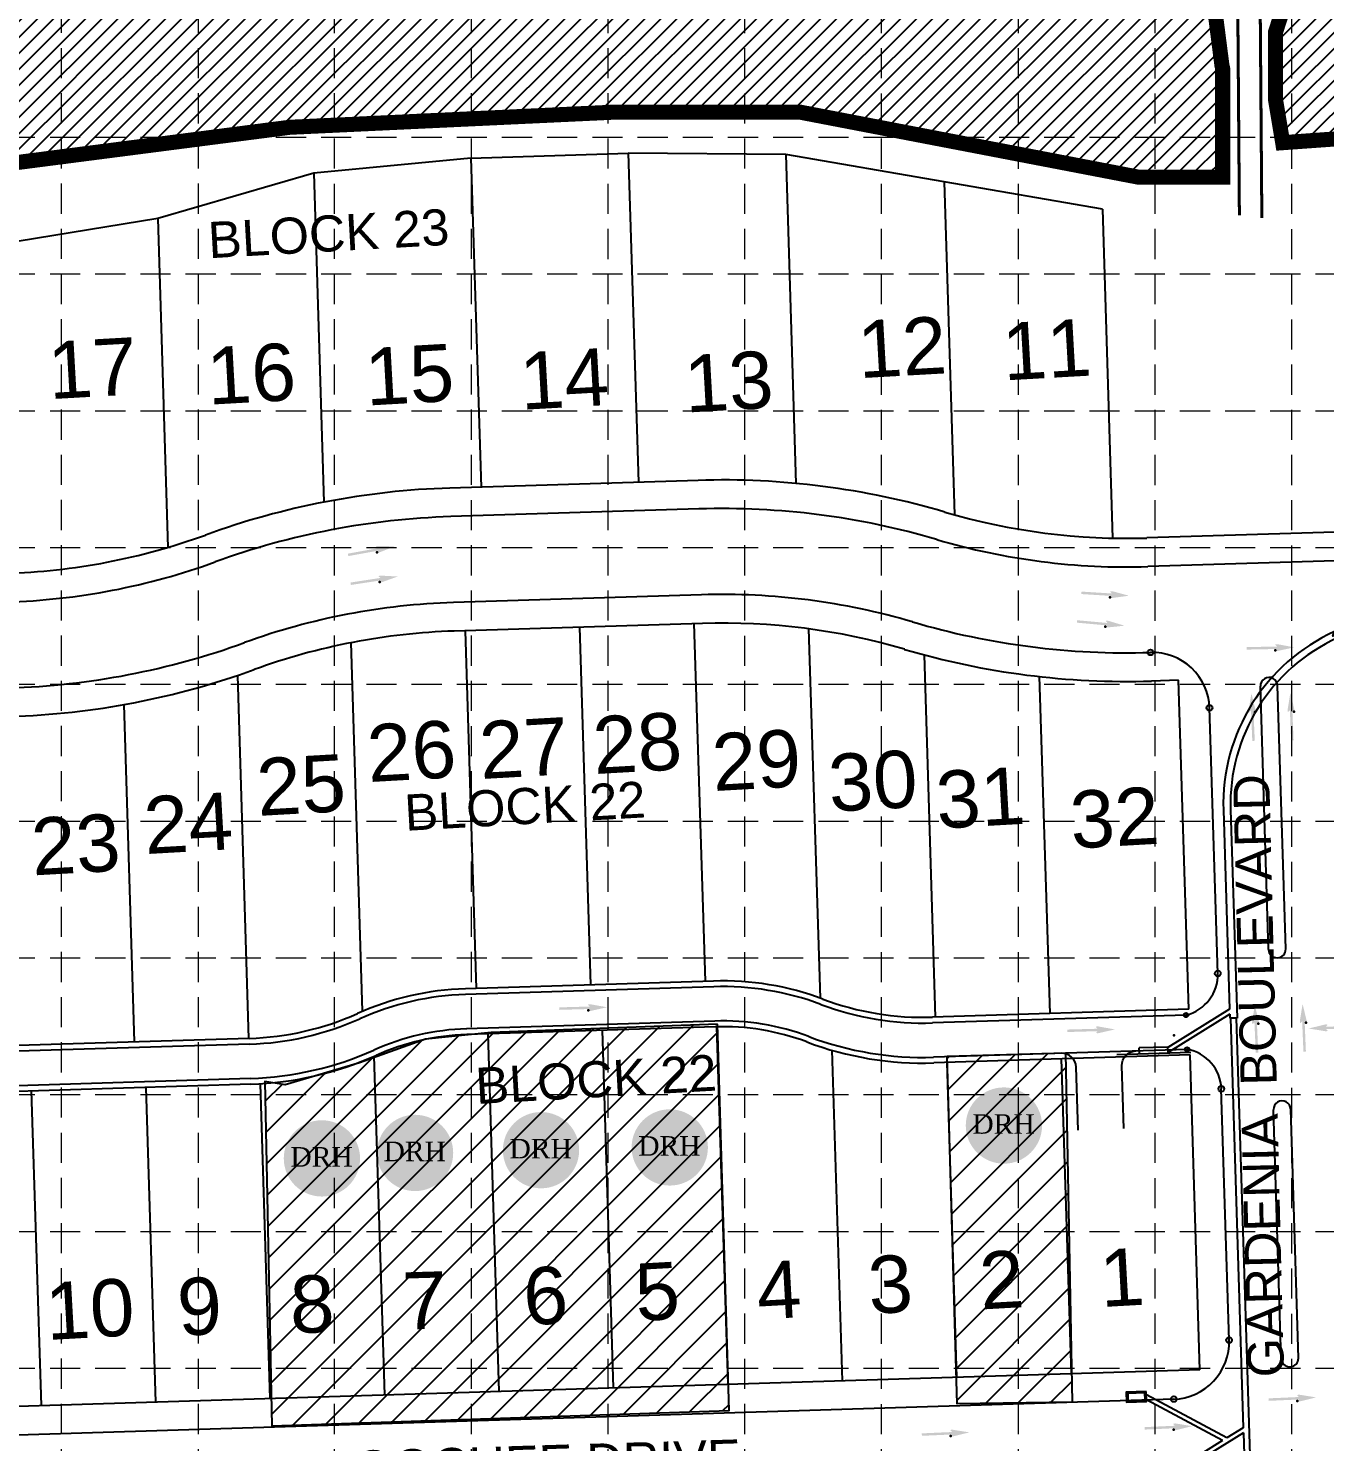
# Model space of a CAD drawing. Header units: feet. Extents: x 7707 to 9528, y 2602 to 5512.
# Drawn here: x 8152.9 to 8583.2, y 3578.9 to 4048.1 of the extents above; entities that cross this region are included whole.
import ezdxf
from ezdxf.enums import TextEntityAlignment as Align

# ---------------------------------------------------------------- set-up
doc = ezdxf.new("R2010")
doc.units = ezdxf.units.FT
doc.header["$LTSCALE"] = 0.4
doc.header["$MEASUREMENT"] = 0
doc.linetypes.add('HIDDEN', pattern=[0.375, 0.25, -0.125])
for name, color, linetype in [('1 LOT NUMBER', 7, 'Continuous'), ('BASE', 7, 'Continuous'), ('ECB', 84, 'Continuous'), ('grid', 254, 'HIDDEN'), ('LEGEND', 7, 'Continuous'), ('LOT NUM', 7, 'Continuous'), ('LOTLINE', 7, 'Continuous'), ('PAVING', 7, 'Continuous'), ('ROW', 7, 'Continuous'), ('SODDED LOT', 2, 'Continuous'), ('STORM', 7, 'Continuous'), ('STORM INLET', 7, 'Continuous')]:
    doc.layers.add(name, color=color, linetype=linetype)
doc.styles.add('DRHorton', font='dutcheb.ttf')
doc.styles.get("Standard").update_dxf_attribs({"font": 'ARIAL.TTF'})

# ---------------------------------------------------------------- blocks, each defined once
blk = doc.blocks.new('DRHorton')
h = blk.add_hatch(color=1)
h.paths.add_polyline_path([(78.7, 25.78, 1), (40.43, 25.78, 1)])
h.paths.add_polyline_path([(42.33, 17.91), (76.5, 17.91), (76.5, 34.87), (42.33, 34.87)], flags=24)
at = {"layer": 'BASE', "color": 176, "style": 'DRHorton'}
blk.add_text('DRH', height=9.814, dxfattribs=at).set_placement((59.39, 21.64), align=Align.CENTER)

msp = doc.modelspace()

# ---------------------------------------------------------------- hatches: boundary and pattern name
at = {"layer": 'ECB', "ltscale": 100}
h = msp.add_hatch(dxfattribs=at)
h.set_pattern_fill('ANSI31', color=5, scale=30, style=0)
h.paths.add_polyline_path([(8549.07, 4035.83), (8545.91, 4060.45), (8488.73, 4072.06), (8261.18, 4091.59), (8141.09, 4134.64), (8062.26, 4184.1), (7895.5, 4343.8), (7880.93, 4330.96), (7873.76, 4327.01), (7873.76, 4315.91), (7982.37, 4216.35), (8092.79, 4114.78), (8133.18, 4072.4), (8133.18, 4001.42), (8239.64, 4015.19), (8348.08, 4020.25), (8408.91, 4020.25), (8521.42, 3998.63), (8549.33, 3998.63), (8549.33, 4034.68)])
at = {"layer": 'ECB'}
h = msp.add_hatch(dxfattribs=at)
h.set_pattern_fill('ANSI31', color=5, scale=30, style=0)
h.paths.add_polyline_path([(8887.55, 4027.88), (8876.43, 4038.23), (8848.81, 4048.96), (8635.5, 4059.7), (8571.05, 4059.7), (8566.83, 4046.66), (8566.83, 4024.64), (8569.24, 4010.08), (8608.56, 4012.89), (8634.35, 4014.09), (8785.47, 4010.48), (8872.97, 4010.48), (8881.41, 4017.3)])
at = {"layer": 'PAVING', "linetype": 'Continuous', "lineweight": 30}
h = msp.add_hatch(color=256, dxfattribs=at)
edge = h.paths.add_edge_path()
edge.add_line((8268.26, 3875.95), (8268.87, 3875.47))
edge.add_line((8268.87, 3875.47), (8258.98, 3873.68))
edge.add_line((8258.98, 3873.68), (8259.13, 3872.87))
edge.add_line((8259.13, 3872.87), (8269.02, 3874.67))
edge.add_line((8269.02, 3874.67), (8268.6, 3874.11))
edge.add_line((8268.6, 3874.11), (8268.6, 3874.11))
edge.add_ellipse((8269.11, 3874.16), major_axis=(-0.523, -0.095), ratio=0.285714, start_angle=342.8173, end_angle=484.7269)
edge.add_line((8269.43, 3874.09), (8269.43, 3874.09))
edge.add_line((8269.43, 3874.09), (8274.6, 3876.12))
edge.add_line((8274.6, 3876.12), (8269.04, 3876.25))
edge.add_line((8269.04, 3876.25), (8269.04, 3876.25))
edge.add_ellipse((8268.76, 3876.08), major_axis=(-0.523, -0.095), ratio=0.285714, start_angle=234.1685, end_angle=374.4967)
edge.add_line((8268.26, 3875.95), (8268.26, 3875.95))
edge.add_line((8268.26, 3875.95), (8268.26, 3875.95))
h = msp.add_hatch(color=256, dxfattribs=at)
edge = h.paths.add_edge_path()
edge.add_line((8269.2, 3866.11), (8269.8, 3865.62))
edge.add_line((8269.8, 3865.62), (8259.86, 3864.1))
edge.add_line((8259.86, 3864.1), (8259.98, 3863.29))
edge.add_line((8259.98, 3863.29), (8269.92, 3864.81))
edge.add_line((8269.92, 3864.81), (8269.49, 3864.26))
edge.add_line((8269.49, 3864.26), (8269.49, 3864.26))
edge.add_ellipse((8270, 3864.29), major_axis=(-0.526, -0.08), ratio=0.285714, start_angle=342.8173, end_angle=484.7269)
edge.add_line((8270.32, 3864.22), (8270.31, 3864.22))
edge.add_line((8270.31, 3864.22), (8275.54, 3866.1))
edge.add_line((8275.54, 3866.1), (8269.99, 3866.39))
edge.add_line((8269.99, 3866.39), (8269.99, 3866.39))
edge.add_ellipse((8269.7, 3866.22), major_axis=(-0.526, -0.08), ratio=0.285714, start_angle=234.1685, end_angle=374.4967)
edge.add_line((8269.2, 3866.11), (8269.2, 3866.11))
edge.add_line((8269.2, 3866.11), (8269.2, 3866.11))
h = msp.add_hatch(color=256, dxfattribs=at)
edge = h.paths.add_edge_path()
edge.add_line((8512.03, 3861.07), (8512.52, 3860.46))
edge.add_line((8512.52, 3860.46), (8502.48, 3861.09))
edge.add_line((8502.48, 3861.09), (8502.43, 3860.27))
edge.add_line((8502.43, 3860.27), (8512.46, 3859.65))
edge.add_line((8512.46, 3859.65), (8511.93, 3859.2))
edge.add_line((8511.93, 3859.2), (8511.93, 3859.2))
edge.add_ellipse((8512.43, 3859.13), major_axis=(-0.531, 0.033), ratio=0.285714, start_angle=342.8173, end_angle=484.7269)
edge.add_line((8512.72, 3858.98), (8512.72, 3858.98))
edge.add_line((8512.72, 3858.98), (8518.23, 3859.72))
edge.add_line((8518.23, 3859.72), (8512.86, 3861.18))
edge.add_line((8512.86, 3861.18), (8512.87, 3861.18))
edge.add_ellipse((8512.55, 3861.08), major_axis=(-0.531, 0.033), ratio=0.285714, start_angle=234.1685, end_angle=374.4967)
edge.add_line((8512.03, 3861.07), (8512.03, 3861.07))
edge.add_line((8512.03, 3861.07), (8512.03, 3861.07))
h = msp.add_hatch(color=256, dxfattribs=at)
edge = h.paths.add_edge_path()
edge.add_line((8510.58, 3851.29), (8511.05, 3850.67))
edge.add_line((8511.05, 3850.67), (8501.03, 3851.58))
edge.add_line((8501.03, 3851.58), (8500.96, 3850.77))
edge.add_line((8500.96, 3850.77), (8510.97, 3849.86))
edge.add_line((8510.97, 3849.86), (8510.42, 3849.43))
edge.add_line((8510.42, 3849.43), (8510.42, 3849.43))
edge.add_ellipse((8510.92, 3849.34), major_axis=(-0.53, 0.048), ratio=0.285714, start_angle=342.8173, end_angle=484.7269)
edge.add_line((8511.21, 3849.19), (8511.21, 3849.19))
edge.add_line((8511.21, 3849.19), (8516.73, 3849.77))
edge.add_line((8516.73, 3849.77), (8511.42, 3851.38))
edge.add_line((8511.42, 3851.38), (8511.42, 3851.38))
edge.add_ellipse((8511.1, 3851.28), major_axis=(-0.53, 0.048), ratio=0.285714, start_angle=234.1685, end_angle=374.4967)
edge.add_line((8510.58, 3851.29), (8510.58, 3851.29))
edge.add_line((8510.58, 3851.29), (8510.58, 3851.29))
h = msp.add_hatch(color=256, dxfattribs=at)
edge = h.paths.add_edge_path()
edge.add_line((8566.81, 3843.43), (8567.34, 3842.86))
edge.add_line((8567.34, 3842.86), (8557.28, 3842.66))
edge.add_line((8557.28, 3842.66), (8557.31, 3841.84))
edge.add_line((8557.31, 3841.84), (8567.35, 3842.04))
edge.add_line((8567.35, 3842.04), (8566.85, 3841.56))
edge.add_line((8566.85, 3841.56), (8566.85, 3841.56))
edge.add_ellipse((8567.36, 3841.52), major_axis=(-0.532, -0.011), ratio=0.285714, start_angle=342.8173, end_angle=484.7269)
edge.add_line((8567.67, 3841.41), (8567.67, 3841.41))
edge.add_line((8567.67, 3841.41), (8573.09, 3842.59))
edge.add_line((8573.09, 3842.59), (8567.63, 3843.61))
edge.add_line((8567.63, 3843.61), (8567.63, 3843.61))
edge.add_ellipse((8567.32, 3843.48), major_axis=(-0.532, -0.011), ratio=0.285714, start_angle=234.1685, end_angle=374.4967)
edge.add_line((8566.8, 3843.43), (8566.81, 3843.43))
edge.add_line((8566.81, 3843.43), (8566.81, 3843.43))
h = msp.add_hatch(color=256, dxfattribs=at)
edge = h.paths.add_edge_path()
edge.add_line((8558.18, 3821.04), (8558.73, 3821.58))
edge.add_line((8558.73, 3821.58), (8559.16, 3811.53))
edge.add_line((8559.16, 3811.53), (8559.98, 3811.57))
edge.add_line((8559.98, 3811.57), (8559.55, 3821.62))
edge.add_line((8559.55, 3821.62), (8560.05, 3821.13))
edge.add_line((8560.05, 3821.13), (8560.05, 3821.13))
edge.add_ellipse((8560.07, 3821.64), major_axis=(0.023, -0.532), ratio=0.285714, start_angle=342.8173, end_angle=484.7269)
edge.add_line((8560.18, 3821.94), (8560.18, 3821.94))
edge.add_line((8560.18, 3821.94), (8558.87, 3827.34))
edge.add_line((8558.87, 3827.34), (8557.98, 3821.85))
edge.add_line((8557.98, 3821.85), (8557.98, 3821.85))
edge.add_ellipse((8558.12, 3821.55), major_axis=(0.023, -0.532), ratio=0.285714, start_angle=234.1685, end_angle=374.4967)
edge.add_line((8558.18, 3821.03), (8558.18, 3821.04))
edge.add_line((8558.18, 3821.04), (8558.18, 3821.04))
h = msp.add_hatch(color=256, dxfattribs=at)
edge = h.paths.add_edge_path()
edge.add_line((8571.08, 3821.19), (8571.64, 3821.74))
edge.add_line((8571.64, 3821.74), (8572.03, 3811.69))
edge.add_line((8572.03, 3811.69), (8572.85, 3811.72))
edge.add_line((8572.85, 3811.72), (8572.45, 3821.77))
edge.add_line((8572.45, 3821.77), (8572.95, 3821.28))
edge.add_line((8572.95, 3821.28), (8572.95, 3821.28))
edge.add_ellipse((8572.97, 3821.79), major_axis=(0.021, -0.532), ratio=0.285714, start_angle=342.8173, end_angle=484.7269)
edge.add_line((8573.09, 3822.09), (8573.09, 3822.09))
edge.add_line((8573.09, 3822.09), (8571.8, 3827.49))
edge.add_line((8571.8, 3827.49), (8570.89, 3822.01))
edge.add_line((8570.89, 3822.01), (8570.89, 3822.01))
edge.add_ellipse((8571.02, 3821.7), major_axis=(0.021, -0.532), ratio=0.285714, start_angle=234.1685, end_angle=374.4967)
edge.add_line((8571.08, 3821.19), (8571.08, 3821.19))
edge.add_line((8571.08, 3821.19), (8571.08, 3821.19))
h = msp.add_hatch(color=256, dxfattribs=at)
edge = h.paths.add_edge_path()
edge.add_line((8338.71, 3723.93), (8339.25, 3723.37))
edge.add_line((8339.25, 3723.37), (8329.2, 3723.09))
edge.add_line((8329.2, 3723.09), (8329.22, 3722.27))
edge.add_line((8329.22, 3722.27), (8339.27, 3722.55))
edge.add_line((8339.27, 3722.55), (8338.77, 3722.06))
edge.add_line((8338.77, 3722.06), (8338.77, 3722.06))
edge.add_ellipse((8339.28, 3722.03), major_axis=(-0.532, -0.014), ratio=0.285714, start_angle=342.8173, end_angle=484.7269)
edge.add_line((8339.59, 3721.91), (8339.59, 3721.91))
edge.add_line((8339.59, 3721.91), (8345, 3723.14))
edge.add_line((8345, 3723.14), (8339.53, 3724.11))
edge.add_line((8339.53, 3724.11), (8339.53, 3724.11))
edge.add_ellipse((8339.22, 3723.98), major_axis=(-0.532, -0.014), ratio=0.285714, start_angle=234.1685, end_angle=374.4967)
edge.add_line((8338.71, 3723.93), (8338.71, 3723.93))
edge.add_line((8338.71, 3723.93), (8338.71, 3723.93))
h = msp.add_hatch(color=256, dxfattribs=at)
edge = h.paths.add_edge_path()
edge.add_line((8559.31, 3717.56), (8559.87, 3718.1))
edge.add_line((8559.87, 3718.1), (8560.32, 3708.06))
edge.add_line((8560.32, 3708.06), (8561.14, 3708.1))
edge.add_line((8561.14, 3708.1), (8560.68, 3718.14))
edge.add_line((8560.68, 3718.14), (8561.18, 3717.65))
edge.add_line((8561.18, 3717.65), (8561.18, 3717.65))
edge.add_ellipse((8561.2, 3718.16), major_axis=(0.024, -0.531), ratio=0.285714, start_angle=342.8173, end_angle=484.7269)
edge.add_line((8561.31, 3718.47), (8561.31, 3718.47))
edge.add_line((8561.31, 3718.47), (8559.99, 3723.86))
edge.add_line((8559.99, 3723.86), (8559.12, 3718.37))
edge.add_line((8559.12, 3718.37), (8559.11, 3718.37))
edge.add_ellipse((8559.25, 3718.07), major_axis=(0.024, -0.531), ratio=0.285714, start_angle=234.1685, end_angle=374.4967)
edge.add_line((8559.31, 3717.55), (8559.31, 3717.56))
edge.add_line((8559.31, 3717.56), (8559.31, 3717.56))
h = msp.add_hatch(color=256, dxfattribs=at)
edge = h.paths.add_edge_path()
edge.add_line((8575.16, 3717.91), (8575.71, 3718.45))
edge.add_line((8575.71, 3718.45), (8576.13, 3708.41))
edge.add_line((8576.13, 3708.41), (8576.95, 3708.45))
edge.add_line((8576.95, 3708.45), (8576.53, 3718.49))
edge.add_line((8576.53, 3718.49), (8577.03, 3718))
edge.add_line((8577.03, 3718), (8577.03, 3718))
edge.add_ellipse((8577.05, 3718.51), major_axis=(0.022, -0.532), ratio=0.285714, start_angle=342.8173, end_angle=484.7269)
edge.add_line((8577.16, 3718.82), (8577.16, 3718.81))
edge.add_line((8577.16, 3718.81), (8575.86, 3724.21))
edge.add_line((8575.86, 3724.21), (8574.96, 3718.73))
edge.add_line((8574.96, 3718.73), (8574.96, 3718.73))
edge.add_ellipse((8575.1, 3718.42), major_axis=(0.022, -0.532), ratio=0.285714, start_angle=234.1685, end_angle=374.4967)
edge.add_line((8575.16, 3717.91), (8575.16, 3717.91))
edge.add_line((8575.16, 3717.91), (8575.16, 3717.91))
h = msp.add_hatch(color=256, dxfattribs=at)
edge = h.paths.add_edge_path()
edge.add_line((8507.29, 3716.56), (8507.83, 3716))
edge.add_line((8507.83, 3716), (8497.78, 3715.73))
edge.add_line((8497.78, 3715.73), (8497.8, 3714.91))
edge.add_line((8497.8, 3714.91), (8507.85, 3715.19))
edge.add_line((8507.85, 3715.19), (8507.35, 3714.7))
edge.add_line((8507.35, 3714.7), (8507.35, 3714.7))
edge.add_ellipse((8507.86, 3714.66), major_axis=(-0.532, -0.014), ratio=0.285714, start_angle=342.8173, end_angle=484.7269)
edge.add_line((8508.17, 3714.55), (8508.17, 3714.55))
edge.add_line((8508.17, 3714.55), (8513.58, 3715.77))
edge.add_line((8513.58, 3715.77), (8508.11, 3716.75))
edge.add_line((8508.11, 3716.75), (8508.11, 3716.75))
edge.add_ellipse((8507.8, 3716.62), major_axis=(-0.532, -0.014), ratio=0.285714, start_angle=234.1685, end_angle=374.4967)
edge.add_line((8507.29, 3716.56), (8507.29, 3716.56))
edge.add_line((8507.29, 3716.56), (8507.29, 3716.56))
h = msp.add_hatch(color=256, dxfattribs=at)
edge = h.paths.add_edge_path()
edge.add_line((8584.15, 3715.39), (8583.62, 3715.85))
edge.add_line((8583.62, 3715.85), (8593.67, 3716.19))
edge.add_line((8593.67, 3716.19), (8593.64, 3717.01))
edge.add_line((8593.64, 3717.01), (8583.59, 3716.66))
edge.add_line((8583.59, 3716.66), (8584.09, 3717.26))
edge.add_line((8584.09, 3717.26), (8584.09, 3717.26))
edge.add_ellipse((8583.58, 3717.28), major_axis=(0.532, 0.018), ratio=0.285714, start_angle=345.5033, end_angle=485.8315)
edge.add_line((8583.26, 3717.39), (8583.26, 3717.39))
edge.add_line((8583.26, 3717.39), (8577.86, 3716.08))
edge.add_line((8577.86, 3716.08), (8583.34, 3715.19))
edge.add_line((8583.34, 3715.19), (8583.34, 3715.19))
edge.add_ellipse((8583.64, 3715.33), major_axis=(0.532, 0.018), ratio=0.285714, start_angle=235.2731, end_angle=377.1827)
edge.add_line((8584.15, 3715.39), (8584.15, 3715.39))
edge.add_line((8584.15, 3715.39), (8584.15, 3715.39))
edge.add_line((8584.15, 3715.39), (8584.15, 3715.39))
h = msp.add_hatch(color=256, dxfattribs=at)
edge = h.paths.add_edge_path()
edge.add_line((8574.06, 3594.32), (8574.6, 3593.77))
edge.add_line((8574.6, 3593.77), (8564.56, 3593.32))
edge.add_line((8564.56, 3593.32), (8564.6, 3592.5))
edge.add_line((8564.6, 3592.5), (8574.64, 3592.95))
edge.add_line((8574.64, 3592.95), (8574.15, 3592.46))
edge.add_line((8574.15, 3592.46), (8574.15, 3592.45))
edge.add_ellipse((8574.66, 3592.43), major_axis=(-0.531, -0.024), ratio=0.285714, start_angle=342.8173, end_angle=484.7269)
edge.add_line((8574.97, 3592.32), (8574.97, 3592.32))
edge.add_line((8574.97, 3592.32), (8580.36, 3593.64))
edge.add_line((8580.36, 3593.64), (8574.87, 3594.52))
edge.add_line((8574.87, 3594.52), (8574.87, 3594.52))
edge.add_ellipse((8574.57, 3594.38), major_axis=(-0.531, -0.024), ratio=0.285714, start_angle=234.1685, end_angle=374.4967)
edge.add_line((8574.06, 3594.32), (8574.06, 3594.32))
edge.add_line((8574.06, 3594.32), (8574.06, 3594.32))
h = msp.add_hatch(color=256, dxfattribs=at)
edge = h.paths.add_edge_path()
edge.add_line((8532.92, 3584.78), (8533.46, 3584.23))
edge.add_line((8533.46, 3584.23), (8523.42, 3583.78))
edge.add_line((8523.42, 3583.78), (8523.46, 3582.96))
edge.add_line((8523.46, 3582.96), (8533.5, 3583.41))
edge.add_line((8533.5, 3583.41), (8533.01, 3582.92))
edge.add_line((8533.01, 3582.92), (8533.01, 3582.91))
edge.add_ellipse((8533.52, 3582.89), major_axis=(-0.531, -0.024), ratio=0.285714, start_angle=342.8173, end_angle=484.7269)
edge.add_line((8533.83, 3582.78), (8533.83, 3582.78))
edge.add_line((8533.83, 3582.78), (8539.22, 3584.1))
edge.add_line((8539.22, 3584.1), (8533.73, 3584.98))
edge.add_line((8533.73, 3584.98), (8533.73, 3584.98))
edge.add_ellipse((8533.43, 3584.84), major_axis=(-0.531, -0.024), ratio=0.285714, start_angle=234.1685, end_angle=374.4967)
edge.add_line((8532.92, 3584.78), (8532.92, 3584.78))
edge.add_line((8532.92, 3584.78), (8532.92, 3584.78))
h = msp.add_hatch(color=256, dxfattribs=at)
edge = h.paths.add_edge_path()
edge.add_line((8458.95, 3582.71), (8459.5, 3582.15))
edge.add_line((8459.5, 3582.15), (8449.45, 3581.7))
edge.add_line((8449.45, 3581.7), (8449.5, 3580.89))
edge.add_line((8449.5, 3580.89), (8459.54, 3581.34))
edge.add_line((8459.54, 3581.34), (8459.05, 3580.84))
edge.add_line((8459.05, 3580.84), (8459.05, 3580.84))
edge.add_ellipse((8459.56, 3580.82), major_axis=(-0.531, -0.024), ratio=0.285714, start_angle=342.8173, end_angle=484.7269)
edge.add_line((8459.87, 3580.71), (8459.86, 3580.71))
edge.add_line((8459.86, 3580.71), (8465.26, 3582.03))
edge.add_line((8465.26, 3582.03), (8459.77, 3582.9))
edge.add_line((8459.77, 3582.9), (8459.77, 3582.91))
edge.add_ellipse((8459.47, 3582.77), major_axis=(-0.531, -0.024), ratio=0.285714, start_angle=234.1685, end_angle=374.4967)
edge.add_line((8458.95, 3582.71), (8458.95, 3582.71))
edge.add_line((8458.95, 3582.71), (8458.95, 3582.71))
at = {"layer": 'SODDED LOT'}
h = msp.add_hatch(dxfattribs=at)
h.set_pattern_fill('ANSI31', color=256, scale=60, style=0)
edge = h.paths.add_edge_path()
edge.add_line((8511.59, 3563.26), (8499.51, 3556.67))
edge.add_line((8499.51, 3556.67), (8500.06, 3482.04))
edge.add_arc((8452.01, 3481.69), 48.05, -77.1096, 0.4214, ccw=False)
edge.add_line((8462.73, 3434.85), (8543.98, 3437.04))
edge.add_line((8543.98, 3437.04), (8557.16, 3438.14))
edge.add_line((8557.16, 3438.14), (8553.86, 3544.05))
edge.add_line((8553.86, 3544.05), (8547.27, 3558.87))
edge.add_line((8547.27, 3558.87), (8536.84, 3563.81))
edge.add_line((8536.84, 3563.81), (8511.59, 3563.26))
h.paths.add_polyline_path([(8440.77, 3561.61), (8445.71, 3447.47), (8457.24, 3448.56), (8471.51, 3456.25), (8486.34, 3474.36), (8486.89, 3510.58), (8486.34, 3554.48), (8479.75, 3561.61), (8462.18, 3561.61)])
h.paths.add_polyline_path([(8365.56, 3558.87), (8369.95, 3445.27), (8407.28, 3448.56), (8403.44, 3558.32)])
h.paths.add_polyline_path([(8253.02, 3554.48), (8255.22, 3440.33), (8330.43, 3443.63), (8326.03, 3557.77)])
h.paths.add_polyline_path([(8137.19, 3551.18), (8212.4, 3553.93), (8214.04, 3439.24), (8141.58, 3437.04)])
h.paths.add_polyline_path([(7991.16, 3556.67), (7980.18, 3545.15), (7980.18, 3467.22), (7992.26, 3447.47), (8007.63, 3435.39), (8035.08, 3433.2), (8102.6, 3435.39), (8100.4, 3549.54), (8057.04, 3548.44), (8021.9, 3551.73)])
h.paths.add_polyline_path([(8117.09, 3695.27), (8076.6, 3693.6), (8040.54, 3695.27), (8002.82, 3700.26), (7966.77, 3711.9), (7935.71, 3722.44), (7906.31, 3736.85), (7894.1, 3734.63), (7872.47, 3686.4), (7859.71, 3642.59), (7855.83, 3620.41), (7857.5, 3611.54), (7864.71, 3604.33), (7881.35, 3599.34), (8032.22, 3581.6), (8063.84, 3579.94), (8119.31, 3581.05)])
h.paths.add_polyline_path([(8381.66, 3717.54), (8306.56, 3714.74), (8284.7, 3712.5), (8262.85, 3704.66), (8238.19, 3697.37), (8231.46, 3698.49), (8233.7, 3584.21), (8385.58, 3589.25)])
h.paths.add_polyline_path([(8457.88, 3706.9), (8497.11, 3708.02), (8499.35, 3592.05), (8461.24, 3591.49)])
edge = h.paths.add_edge_path()
edge.add_line((8822.81, 3572.72), (8675.01, 3568.19))
edge.add_line((8675.01, 3568.19), (8664.25, 3560.26))
edge.add_line((8664.25, 3560.26), (8666.52, 3490.07))
edge.add_arc((8704.24, 3491.29), 37.74, 181.8483, 288.7143)
edge.add_line((8716.35, 3455.54), (8824.5, 3459.51))
edge.add_line((8824.5, 3459.51), (8822.81, 3572.72))
h.paths.add_polyline_path([(8643.77, 3712.11), (8757.98, 3715.37), (8760.43, 3601.2), (8647.85, 3597.94)])
h.paths.add_polyline_path([(8911.36, 3721.08), (9023.13, 3721.9), (9030.47, 3610.99), (8913.81, 3605.28)])
h.paths.add_polyline_path([(9045.16, 3997.54), (9096.55, 4005.7), (9109.61, 3897.23), (9058.21, 3886.63)])
h.paths.add_polyline_path([(8295.91, 4788.16), (8286.08, 4739.04), (8183.18, 4747.71), (8181.45, 4785.85), (8182.6, 4797.41)])
h.paths.add_polyline_path([(8909.11, 4064.13), (8916.7, 4182.07), (8813.32, 4189.08), (8805.14, 4072.31)])
h.paths.add_polyline_path([(9113.56, 4311.82), (9150.81, 4309.33), (9141.71, 4195.14), (9104.87, 4197.63)])
h.paths.add_polyline_path([(8960.42, 4322.57), (8998.91, 4320.09), (8991.46, 4205.9), (8953.39, 4208.38)])
h.paths.add_polyline_path([(8779.95, 4454.8), (8856.88, 4449.17), (8848.43, 4343.2), (8772.91, 4348.83)])
h.paths.add_polyline_path([(9083.68, 4442.56), (9121.9, 4439.9), (9114.26, 4324.61), (9075.37, 4327.27)])
h.paths.add_polyline_path([(8960.02, 4655.59), (8846.29, 4664.29), (8837.86, 4560.36), (8952.61, 4551.33)])
h.paths.add_polyline_path([(9105.68, 4641.39), (8991.09, 4670.52), (8985.16, 4604.85), (9099.26, 4594.97), (9101.73, 4630.52)])
h.paths.add_polyline_path([(8767.15, 4885.33), (8781.98, 4913.5), (8800.52, 4929.07), (8818.32, 4957.24), (8906.58, 4904.6), (8885.07, 4872.72), (8868.02, 4837.88), (8856.89, 4805.26), (8750.09, 4844.55)])
h.paths.add_polyline_path([(8093.95, 4378.38), (8129.7, 4350.01), (8197.52, 4443.59), (8171.35, 4466.43)])
h.paths.add_polyline_path([(7911.82, 4363.19), (8000.02, 4434.8), (8034.36, 4395.45), (8071.65, 4360.24), (7994.4, 4270.58), (7947.34, 4315.85)])
h.paths.add_polyline_path([(8029, 4444.44), (8118.82, 4516.82), (8094.45, 4553.71), (8081.91, 4555.8), (7999.75, 4508.47), (7996.97, 4490.37)])
h.paths.add_polyline_path([(8300.44, 4842.92), (8186.6, 4850.53), (8182.79, 4798.3), (8296.98, 4791.03)])
h.paths.add_polyline_path([(8201.65, 5015.05), (8316.59, 4996.9), (8302.44, 4895.45), (8190.1, 4904.95)])
h.paths.add_polyline_path([(8154.45, 4824.02), (8038.86, 4829.3), (8039.13, 4768.47), (8151.95, 4772.91)])
h.paths.add_polyline_path([(8162.03, 4929.26), (8048.42, 4937.79), (8043.03, 4884.82), (8157.54, 4875.84)])
h.paths.add_polyline_path([(8196.8, 5133.79), (8086.06, 5164.33), (8073.34, 5109.3), (8184.71, 5083.22)])

# ---------------------------------------------------------------- linework, layer by layer
at = {"layer": 'ECB', "color": 5, "const_width": 5}
for points in [[(8549.07, 4035.83), (8545.91, 4060.45), (8488.73, 4072.06), (8261.18, 4091.59), (8141.09, 4134.64), (8062.26, 4184.1), (7895.5, 4343.8), (7880.93, 4330.96), (7873.76, 4327.01), (7873.76, 4315.91), (7982.37, 4216.35), (8092.79, 4114.78), (8133.18, 4072.4), (8133.18, 4001.42), (8239.64, 4015.19), (8348.08, 4020.25), (8408.91, 4020.25), (8521.42, 3998.63), (8549.33, 3998.63), (8549.33, 4034.68)], [(8887.55, 4027.88), (8876.43, 4038.23), (8848.81, 4048.96), (8635.5, 4059.7), (8571.05, 4059.7), (8566.83, 4046.66), (8566.83, 4024.64), (8569.24, 4010.08), (8608.56, 4012.89), (8634.35, 4014.09), (8785.47, 4010.48), (8872.97, 4010.48), (8881.41, 4017.3)]]:
    msp.add_lwpolyline(points, close=True, dxfattribs=at)
at = {"layer": 'ECB', "color": 5, "const_width": 1}
for points in [[(8554.88, 3986.01), (8554.07, 4089.53)], [(8562.33, 3985.04), (8561.52, 4088.88)]]:
    msp.add_lwpolyline(points, dxfattribs=at)
at = {"layer": 'grid', "color": 252, "linetype": 'HIDDEN', "lineweight": 0, "ltscale": 100}
for p, q in [((8163.89, 2831.5), (8163.9, 5462.9)), ((8209.41, 2831.49), (8209.36, 5462.89)), ((8254.53, 2831.48), (8254.62, 5462.88)), ((8299.94, 2831.48), (8300.22, 5462.82)), ((8345.32, 2831.47), (8345.32, 5464.7)), ((8390.72, 2831.46), (8390.72, 5464.7)), ((8436.12, 2831.45), (8436.12, 5464.7)), ((8481.52, 2831.45), (8481.52, 5464.7)), ((8526.92, 2831.44), (8526.92, 5464.7)), ((8572.32, 2831.43), (8572.32, 5464.7)), ((7755.13, 4011.93), (9480.3, 4011.93)), ((7755.13, 3966.53), (9480.3, 3966.53)), ((7755.13, 3921.13), (9480.3, 3921.13)), ((7755.13, 3875.73), (9480.3, 3875.73)), ((7755.13, 3830.33), (9480.3, 3830.33)), ((7755.13, 3784.93), (9480.3, 3784.93)), ((7755.13, 3739.53), (9480.3, 3739.53)), ((7755.13, 3694.13), (9480.3, 3694.13)), ((7755.13, 3648.73), (9480.3, 3648.73)), ((7755.13, 3603.33), (9480.3, 3603.33))]:
    msp.add_line(p, q, dxfattribs=at)
at = {"layer": 'LOTLINE'}
for p, q in [((8299.79, 4004.97), (8352.01, 4006.59)), ((8352.01, 4006.59), (8355.4, 3897.4)), ((8404.3, 4006.2), (8352.01, 4006.59)), ((8299.79, 4004.97), (8247.67, 3999.97)), ((8299.79, 4004.97), (8303.18, 3895.77)), ((8404.3, 4006.2), (8407.69, 3897)), ((8509.41, 3988.02), (8404.3, 4006.2)), ((8247.67, 3999.97), (8195.86, 3984.96)), ((8247.67, 3999.97), (8251.06, 3890.77)), ((8456.86, 3997.11), (8460.29, 3886.59)), ((8509.41, 3988.02), (8512.8, 3878.83)), ((8195.86, 3984.96), (8143.85, 3976.37)), ((8195.86, 3984.96), (8199.25, 3875.76)), ((8301.68, 3729.4), (8297.99, 3848.09)), ((8339.66, 3730.58), (8335.97, 3849.27)), ((8377.64, 3731.76), (8373.95, 3850.45)), ((8415.83, 3726.15), (8412.03, 3848.7)), ((8263.89, 3721.8), (8260.09, 3844.14)), ((8454.05, 3719.87), (8450.31, 3840.08)), ((8226.16, 3712.79), (8222.41, 3833.28)), ((8492.03, 3721.05), (8488.55, 3832.89)), ((8188.17, 3711.61), (8184.7, 3823.59)), ((8385.15, 3597.98), (8381.47, 3716.67)), ((8309.19, 3595.62), (8305.5, 3714.31)), ((8347.17, 3596.8), (8343.48, 3715.49)), ((8271.21, 3594.44), (8267.71, 3706.89)), ((8423.13, 3599.16), (8419.73, 3708.84)), ((8461.12, 3600.33), (8457.87, 3704.78)), ((8499.1, 3601.51), (8495.85, 3705.96)), ((8501.34, 3682.37), (8500.69, 3703.26)), ((8516.53, 3682.85), (8515.88, 3703.74)), ((8233.23, 3593.26), (8229.98, 3697.75)), ((8157.26, 3590.9), (8154.02, 3695.35)), ((8195.24, 3592.08), (8192, 3696.53))]:
    msp.add_line(p, q, dxfattribs=at)
msp.add_arc((8495.94, 3703.12), 4.75, 1.7792, 91.7793, dxfattribs=at)
at = {"layer": 'LOTLINE', "extrusion": (0, 0, -1)}
msp.add_arc((-8520.63, 3703.88), 4.75, 358.2208, 88.2207, dxfattribs=at)
at = {"layer": 'PAVING'}
for p, q in [((8375.5, 3888.52), (8293.13, 3885.96)), ((8798.05, 3877.88), (8524.49, 3869.38)), ((8376.39, 3860.03), (8294.01, 3857.47)), ((8564.55, 3742.31), (8561.84, 3829.67)), ((8570.25, 3742.49), (8567.54, 3829.85)), ((8547.69, 3734.36), (8544.95, 3822.5)), ((8380.43, 3729.94), (8298.06, 3727.38)), ((8537.19, 3720.55), (8453.03, 3717.94)), ((8380.78, 3718.55), (8298.41, 3715.99)), ((8226.34, 3710.9), (8086.22, 3706.55)), ((8537.54, 3709.16), (8453.38, 3706.55)), ((8226.69, 3699.5), (8086.57, 3695.15)), ((8551.47, 3612.65), (8548.88, 3696.03)), ((8568.77, 3606.53), (8566.2, 3689.14)), ((8574.47, 3606.71), (8571.9, 3689.32)), ((8533.07, 3593.07), (8090.17, 3579.31))]:
    msp.add_line(p, q, dxfattribs=at)
for centre, radius in [((8525.37, 3840.9), 0.95), ((8544.95, 3822.5), 0.95), ((8547.69, 3734.36), 0.95), ((8537.19, 3720.55), 0.713), ((8537.54, 3709.16), 0.713), ((8548.88, 3696.03), 0.95), ((8551.47, 3612.65), 0.95), ((8533.07, 3593.07), 0.95)]:
    msp.add_circle(centre, radius, dxfattribs=at)
for centre, radius, start, end in [((8300.95, 3634.33), 251.75, 91.7793, 109.9741), ((8383.32, 3636.89), 251.75, 73.5844, 91.7793), ((8517.56, 4092.52), 223.25, 253.5844, 271.7793), ((8138.69, 4080.76), 223.25, 271.7793, 289.9741), ((8300.95, 3634.33), 223.25, 91.7793, 109.9741), ((8383.32, 3636.89), 223.25, 73.5844, 91.7793), ((8517.56, 4092.52), 251.75, 253.5844, 271.7793), ((8138.69, 4080.76), 251.75, 271.7793, 289.9741), ((8525.96, 3821.91), 19, 1.7793, 91.7793), ((8564.69, 3829.76), 2.85, 1.7793, 181.7793), ((8567.4, 3742.4), 2.85, 181.7793, 1.7793), ((8533.92, 3733.94), 13.78, 283.7198, 1.7793), ((8383.32, 3636.89), 93.1, 69.4476, 91.7793), ((8300.95, 3634.33), 93.1, 91.7793, 114.1109), ((8450.02, 3814.79), 96.9, 249.4476, 271.7793), ((8223.33, 3807.75), 96.9, 271.7793, 294.1109), ((8300.95, 3634.33), 81.7, 91.7793, 114.1109), ((8383.32, 3636.89), 81.7, 69.4476, 91.7793), ((8450.02, 3814.79), 108.3, 249.4476, 271.7793), ((8223.33, 3807.75), 108.3, 271.7793, 294.1109), ((8535.11, 3695.6), 13.78, 1.7793, 79.8387), ((8569.05, 3689.23), 2.85, 1.7793, 181.7793), ((8532.48, 3612.06), 19, 271.7793, 1.7793), ((8571.62, 3606.62), 2.85, 181.7793, 1.7793)]:
    msp.add_arc(centre, radius, start, end, dxfattribs=at)
at = {"layer": 'PAVING', "linetype": 'Continuous', "lineweight": 30}
for p in [(8268.6, 3874.11), (8269.49, 3864.26), (8511.93, 3859.2), (8510.42, 3849.43), (8566.85, 3841.56), (8560.05, 3821.13), (8572.95, 3821.28), (8338.77, 3722.06), (8561.18, 3717.65), (8577.03, 3718), (8533.21, 3713.84), (8574.15, 3592.46), (8459.05, 3580.84), (8533.01, 3582.92)]:
    msp.add_point(p, dxfattribs=at)
at = {"layer": 'ROW'}
for p, q in [((8375.21, 3898.01), (8292.83, 3895.45)), ((8797.76, 3887.38), (8524.19, 3878.88)), ((8376.68, 3850.53), (8294.31, 3847.98)), ((8534.69, 3831.68), (8525.67, 3831.4)), ((8538.08, 3722.48), (8534.69, 3831.68)), ((8380.37, 3731.84), (8298, 3729.28)), ((8538.08, 3722.48), (8452.97, 3719.84)), ((8380.84, 3716.65), (8298.47, 3714.09)), ((8226.28, 3712.8), (8086.16, 3708.44)), ((8538.55, 3707.29), (8453.44, 3704.65)), ((8541.8, 3602.84), (8538.55, 3707.29)), ((8226.75, 3697.61), (8086.63, 3693.25)), ((8541.8, 3602.84), (8089.87, 3588.8))]:
    msp.add_line(p, q, dxfattribs=at)
for centre, radius, start, end in [((8300.95, 3634.33), 261.25, 91.7793, 109.9741), ((8383.32, 3636.89), 261.25, 73.5844, 91.7793), ((8517.56, 4092.52), 213.75, 253.5844, 271.7793), ((8138.69, 4080.76), 213.75, 271.7793, 289.9741), ((8300.95, 3634.33), 213.75, 91.7793, 109.9741), ((8383.32, 3636.89), 213.75, 73.5844, 91.7793), ((8517.56, 4092.52), 261.25, 253.5844, 271.7793), ((8138.69, 4080.76), 261.25, 271.7793, 289.9741), ((8383.32, 3636.89), 95, 69.4476, 91.7793), ((8300.95, 3634.33), 95, 91.7793, 114.1109), ((8450.02, 3814.79), 95, 249.4476, 271.7793), ((8223.33, 3807.75), 95, 271.7793, 294.1109), ((8383.32, 3636.89), 79.8, 69.4476, 91.7793), ((8300.95, 3634.33), 79.8, 91.7793, 114.1109), ((8450.02, 3814.79), 110.2, 249.4476, 271.7793), ((8223.33, 3807.75), 110.2, 271.7793, 294.1109)]:
    msp.add_arc(centre, radius, start, end, dxfattribs=at)
at = {"layer": 'SODDED LOT'}
for points in [[(8381.66, 3717.54), (8306.56, 3714.74), (8284.7, 3712.5), (8262.85, 3704.66), (8238.19, 3697.37), (8231.46, 3698.49), (8233.7, 3584.21), (8385.58, 3589.25)], [(8457.88, 3706.9), (8497.11, 3708.02), (8499.35, 3592.05), (8461.24, 3591.49)]]:
    msp.add_lwpolyline(points, close=True, dxfattribs=at)
at = {"layer": 'STORM', "color": 5}
for p, q in [((8551.62, 3722.47), (8531.13, 3709.77)), ((8551.68, 3720.82), (8531.2, 3708.14)), ((8551.68, 3720.82), (8551.72, 3719.48)), ((8554.09, 3719.56), (8551.72, 3719.48)), ((8551.95, 3719.49), (8556.18, 3583.56)), ((8550.72, 3580.18), (8524, 3594.52)), ((8549.32, 3579.31), (8524.05, 3592.88)), ((8556.23, 3581.92), (8524.99, 3562.56)), ((8556.18, 3583.56), (8550.72, 3580.18)), ((8549.32, 3579.31), (8524.94, 3564.21))]:
    msp.add_line(p, q, dxfattribs=at)
at = {"layer": 'STORM', "color": 5, "flags": 128}
for points in [[(8618.76, 4008.27), (8621.97, 3904.88), (8621.97, 3904.88, -0.302729), (8586.47, 3847.85), (8586.47, 3847.85), (8585.87, 3846.29), (8585.87, 3846.29), (8586.47, 3847.85), (8586.47, 3847.85, 0.302729), (8549.57, 3788.59), (8551.62, 3722.47)], [(8621.14, 4008.34), (8624.35, 3904.96), (8624.35, 3904.96, -0.302729), (8587.45, 3845.69), (8587.45, 3845.69), (8588.05, 3847.25), (8588.05, 3847.25), (8587.45, 3845.69), (8587.45, 3845.69, 0.302729), (8551.94, 3788.66), (8554.09, 3719.56)], [(8553.85, 3719.55), (8562.97, 3426.1, -0.246488), (8537.5, 3373.69)], [(8556.23, 3581.92), (8561.07, 3426.05, -0.24617), (8536.43, 3375.26)]]:
    msp.add_lwpolyline(points, format="xyb", dxfattribs=at)
at = {"layer": 'STORM INLET', "color": 5}
for p, q in [((8514.19, 3707.48), (8538.71, 3708.25)), ((8531.12, 3709.9), (8521.63, 3709.61)), ((8521.71, 3707.71), (8521.63, 3709.61)), ((8531.2, 3708), (8531.12, 3709.9))]:
    msp.add_line(p, q, dxfattribs=at)
at = {"layer": 'STORM INLET', "color": 5, "flags": 128}
for points in [[(8523.96, 3595.63), (8517.32, 3595.43), (8517.42, 3592.11), (8524.06, 3592.31)], [(8523.5, 3595.14), (8517.8, 3594.97), (8517.88, 3592.6), (8523.58, 3592.77)]]:
    msp.add_lwpolyline(points, close=True, dxfattribs=at)

# ---------------------------------------------------------------- block references
at = {"layer": 'LEGEND', "xscale": 0.6614999999960673, "yscale": 0.6614999999962947, "zscale": 0.6614999999961506}
for p in [(8437.32, 3666.82), (8241.88, 3657.73), (8283.69, 3658.64), (8326.42, 3659.55), (8210.97, 3655.91)]:
    msp.add_blockref('DRHorton', p, dxfattribs=at)

# ---------------------------------------------------------------- texts
at = {"layer": '1 LOT NUMBER'}
for s, rotation, p in [('12', 3.22, (8428.16, 3941.39)), ('11', 3.22, (8476.19, 3940.65)), ('17', 3.22, (8159.45, 3934.43)), ('16', 3.22, (8212.17, 3932.59)), ('15', 3.22, (8264.65, 3932.3)), ('14', 3.22, (8316.03, 3930.89)), ('13', 3.22, (8370.63, 3929.98)), ('27', 3.22, (8302.61, 3808.35)), ('28', 3.22, (8340.29, 3810)), ('26', 3.22, (8265.35, 3807.34)), ('29', 3.22, (8379.83, 3804.35)), ('25', 3.22, (8228.7, 3796.11)), ('30', 3.22, (8418.49, 3797.5)), ('31', 3.22, (8454.18, 3791.88)), ('32', 3.22, (8498.71, 3785.26)), ('24', 3.22, (8191.27, 3783.44)), ('23', 3.22, (8153.91, 3776.36)), ('3', 3.22, (8431.63, 3630.82)), ('2', 3.22, (8468.6, 3632.3)), ('1', 3.22, (8508.52, 3633.1)), ('6', 3.22, (8317.21, 3627.03)), ('5', 3.22, (8354.29, 3628.46)), ('4', 3.22, (8394.66, 3628.96)), ('10', 3.22, (8158.61, 3622.15)), ('9', 3.22, (8202.39, 3623.51)), ('8', 1.1095, (8239.77, 3624.5)), ('7', 1.6556, (8277.03, 3625.62))]:
    msp.add_text(s, height=19, rotation=rotation, dxfattribs=at).set_placement(p, align=Align.MIDDLE_LEFT)
at = {"layer": 'LOT NUM', "color": 7}
for s, rotation, p in [('BLOCK 23', 3.22, (8212.57, 3977.71)), ('BLOCK 22', 3.22, (8277.76, 3787.67)), ('GARDENIA  BOULEVARD', 91.407, (8563.69, 3600.29)), ('BLOCK 22', 3.22, (8301.33, 3696.99)), ('CHATTAHOOCHEE DRIVE', 1.7217, (8181.81, 3567.5))]:
    msp.add_text(s, height=12, rotation=rotation, dxfattribs=at).set_placement(p, align=Align.MIDDLE_LEFT)

doc.saveas('drawing.dxf')
